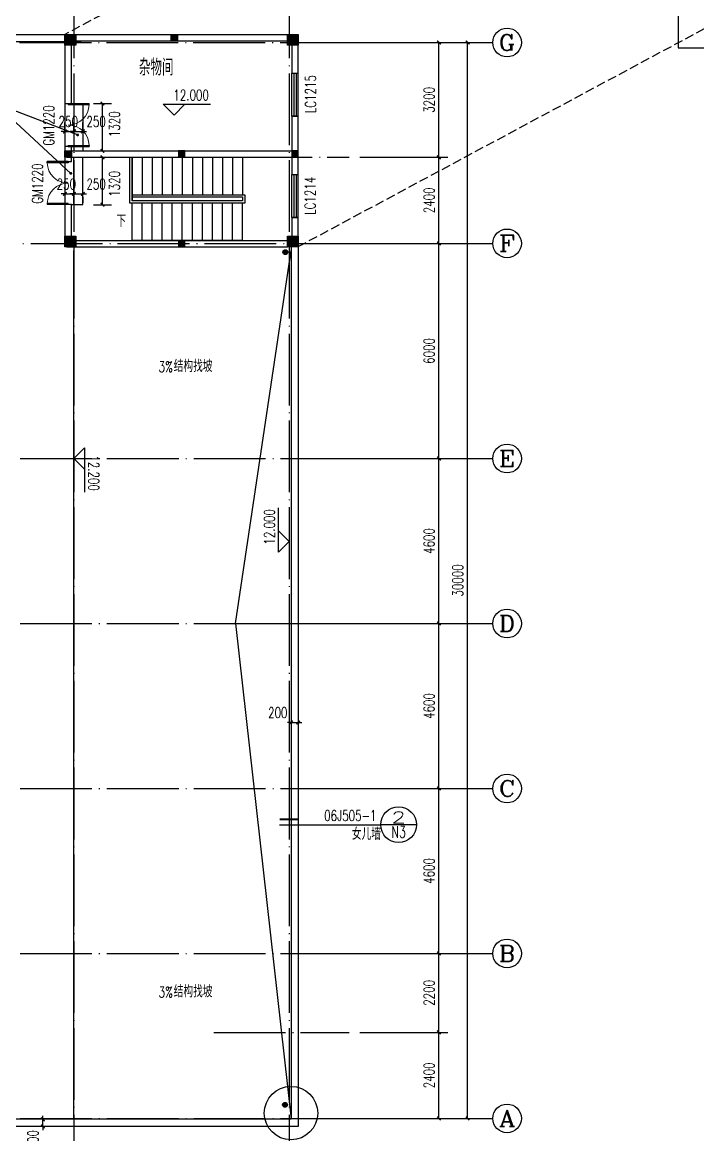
# Model space of a CAD drawing. Header units: millimetres. Extents: x 172649 to 472543, y 238332 to 449264.
# Drawn here: x 349699 to 368517, y 296895 to 327917 of the extents above; entities that cross this region are included whole.
import ezdxf
from ezdxf.enums import TextEntityAlignment as Align

# ---------------------------------------------------------------- set-up
doc = ezdxf.new("R2010")
doc.units = ezdxf.units.MM
doc.header["$LTSCALE"] = 1000
for name, pattern in [('CENTER', [2, 1.25, -0.25, 0.25, -0.25]), ('DASH', [0.35, 0.25, -0.1]), ('DOTE', [2.42, 2, -0.2, 0.02, -0.2])]:
    doc.linetypes.add(name, pattern=pattern)
for name, color, linetype in [('01', 7, 'Continuous'), ('AXIS', 3, 'Continuous'), ('AXIS_TEXT', 7, 'Continuous'), ('COLUMN', 7, 'Continuous'), ('DIM_ELEV', 3, 'Continuous'), ('DIM_IDEN', 3, 'Continuous'), ('DIM_LEAD', 3, 'Continuous'), ('DIM_SYMB', 3, 'Continuous'), ('DOTE', 1, 'CENTER'), ('PUB_DIM', 3, 'Continuous'), ('PUB_HATCH', 8, 'Continuous'), ('PUB_TEXT', 7, 'Continuous'), ('S_FLOOR', 255, 'Continuous'), ('STAIR', 2, 'Continuous'), ('WALL', 255, 'Continuous'), ('WINDOW', 2, 'Continuous'), ('WINDOW_TEXT', 7, 'Continuous'), ('填充', 8, 'Continuous'), ('柱边线', 6, 'Continuous')]:
    doc.layers.add(name, color=color, linetype=linetype)
doc.styles.add('_TCH_AXIS', font='COMPLEX', dxfattribs={"bigfont": 'GBCBIG'})
doc.styles.add('_TCH_DIM', font='SIMPLEX', dxfattribs={"bigfont": 'GBCBIG'})
doc.styles.add('_TCH_DIM_T3', font='SIMPLEX', dxfattribs={"width": 0.705882, "bigfont": 'GBCBIG'})
doc.styles.add('_TCH_LABEL', font='COMPLEX', dxfattribs={"bigfont": 'GBCBIG'})
doc.styles.add('_TCH_WINDOW', font='SIMPLEX', dxfattribs={"height": 3.5, "bigfont": 'GBCBIG'})
doc.styles.add('HZ', font='geditxt.shx', dxfattribs={"width": 0.75, "bigfont": 'hzfs_1.shx'})
doc.dimstyles.new('_TCH_ARCH&&100', dxfattribs={"dimtxt": 297.5, "dimasz": 100, "dimexe": 250, "dimexo": 300, "dimgap": 126.25, "dimtad": 1, "dimdec": 0, "dimzin": 0, "dimdsep": 46, "dimtxsty": '_TCH_DIM_T3', "dimblk": 'ARCHTICK', "dimcen": 0.09, "dimclrt": 7, "dimazin": 2, "dimtfac": 1, "dimtdec": 0, "dimtix": 1, "dimtmove": 2, "dimatfit": 3, "dimfxl": 1, "dimtolj": 1, "dimtzin": 0, "dimarcsym": 0})

# ---------------------------------------------------------------- blocks, each defined once
blk = doc.blocks.new('_ArchTick')
at = {"color": 0, "linetype": 'ByBlock', "const_width": 0.4}
blk.add_lwpolyline([(-0.5, -0.5), (0.5, 0.5)], dxfattribs=at)
blk = doc.blocks.new('*D205')
at = {"layer": 'DEFPOINTS', "color": 0}
for p in [(357187, 309638), (357387, 309638), (357387, 308390)]:
    blk.add_point(p, dxfattribs=at)
at = {"layer": 'PUB_DIM', "color": 0, "lineweight": -2}
for p, q in [((357187, 309338), (357187, 308140)), ((357387, 309338), (357387, 308140)), ((357187, 308390), (357087, 308390)), ((357187, 308390), (357387, 308390)), ((357387, 308390), (357487, 308390))]:
    blk.add_line(p, q, dxfattribs=at)
at = {"layer": 'PUB_DIM', "color": 0, "lineweight": -2, "xscale": 100, "yscale": 100, "zscale": 100}
blk.add_blockref('_ArchTick', (357187, 308390), dxfattribs=at)
at = {"layer": 'PUB_DIM', "color": 0, "lineweight": -2, "xscale": 100, "yscale": 100, "zscale": 100, "rotation": 180}
blk.add_blockref('_ArchTick', (357387, 308390), dxfattribs=at)
at = {"layer": 'PUB_DIM', "color": 7, "insert": (356817, 308665), "char_height": 297.5, "attachment_point": 5, "style": '_TCH_DIM_T3'}
blk.add_mtext('\\A1;200', dxfattribs=at)
blk = doc.blocks.new('*D206')
at = {"layer": 'DEFPOINTS', "color": 0}
for p in [(350273, 297326), (351137, 297326), (351137, 297126)]:
    blk.add_point(p, dxfattribs=at)
at = {"layer": 'PUB_DIM', "color": 0, "lineweight": -2}
for p, q in [((350837, 297326), (350023, 297326)), ((350273, 297326), (350273, 297426)), ((350273, 297126), (350273, 297326)), ((350837, 297126), (350023, 297126)), ((350273, 297126), (350273, 297026))]:
    blk.add_line(p, q, dxfattribs=at)
at = {"layer": 'PUB_DIM', "color": 0, "lineweight": -2, "xscale": 100, "yscale": 100, "zscale": 100}
for p, rotation in [((350273, 297326), 270), ((350273, 297126), 90)]:
    blk.add_blockref('_ArchTick', p, dxfattribs=dict(at, rotation=rotation))
at = {"layer": 'PUB_DIM', "color": 7, "insert": (349998, 296756), "char_height": 297.5, "attachment_point": 5, "rotation": 90, "style": '_TCH_DIM_T3'}
blk.add_mtext('\\A1;200', dxfattribs=at)
blk = doc.blocks.new('*D226')
at = {"layer": 'DEFPOINTS', "color": 0}
for p in [(351387, 325651), (351933, 325651), (351387, 324331)]:
    blk.add_point(p, dxfattribs=at)
at = {"layer": 'PUB_DIM', "color": 0, "lineweight": -2}
for p, q in [((351687, 325651), (352183, 325651)), ((351933, 324331), (351933, 325651)), ((351687, 324331), (352183, 324331))]:
    blk.add_line(p, q, dxfattribs=at)
at = {"layer": 'PUB_DIM', "color": 0, "lineweight": -2, "xscale": 100, "yscale": 100, "zscale": 100}
for p, rotation in [((351933, 325651), 90), ((351933, 324331), 270)]:
    blk.add_blockref('_ArchTick', p, dxfattribs=dict(at, rotation=rotation))
at = {"layer": 'PUB_DIM', "color": 7, "insert": (352266, 325072), "char_height": 297.5, "attachment_point": 5, "rotation": 90, "style": '_TCH_DIM_T3'}
blk.add_mtext('\\A1;1320', dxfattribs=at)
blk = doc.blocks.new('*D227')
at = {"layer": 'DEFPOINTS', "color": 0}
for p in [(351387, 324151), (351933, 324151), (351387, 322830)]:
    blk.add_point(p, dxfattribs=at)
at = {"layer": 'PUB_DIM', "color": 0, "lineweight": -2}
for p, q in [((351687, 324151), (352183, 324151)), ((351933, 322830), (351933, 324151)), ((351687, 322830), (352183, 322830))]:
    blk.add_line(p, q, dxfattribs=at)
at = {"layer": 'PUB_DIM', "color": 0, "lineweight": -2, "xscale": 100, "yscale": 100, "zscale": 100}
for p, rotation in [((351933, 324151), 90), ((351933, 322830), 270)]:
    blk.add_blockref('_ArchTick', p, dxfattribs=dict(at, rotation=rotation))
at = {"layer": 'PUB_DIM', "color": 7, "insert": (352266, 323410), "char_height": 297.5, "attachment_point": 5, "rotation": 90, "style": '_TCH_DIM_T3'}
blk.add_mtext('\\A1;1320', dxfattribs=at)
blk = doc.blocks.new('*D228')
at = {"layer": 'DEFPOINTS', "color": 0}
for p in [(351137, 324872), (350887, 324590), (351137, 324590)]:
    blk.add_point(p, dxfattribs=at)
at = {"layer": 'PUB_DIM', "color": 0, "lineweight": -2}
for p, q in [((350887, 324890), (350887, 325122)), ((351137, 324890), (351137, 325122)), ((350887, 324872), (350787, 324872)), ((350887, 324872), (351137, 324872)), ((351137, 324872), (351237, 324872))]:
    blk.add_line(p, q, dxfattribs=at)
at = {"layer": 'PUB_DIM', "color": 0, "lineweight": -2, "xscale": 100, "yscale": 100, "zscale": 100}
blk.add_blockref('_ArchTick', (350887, 324872), dxfattribs=at)
at = {"layer": 'PUB_DIM', "color": 0, "lineweight": -2, "xscale": 100, "yscale": 100, "zscale": 100, "rotation": 180}
blk.add_blockref('_ArchTick', (351137, 324872), dxfattribs=at)
at = {"layer": 'PUB_DIM', "color": 7, "insert": (350983, 325147), "char_height": 297.5, "attachment_point": 5, "style": '_TCH_DIM_T3'}
blk.add_mtext('\\A1;250', dxfattribs=at)
blk = doc.blocks.new('*D229')
at = {"layer": 'DEFPOINTS', "color": 0}
for p in [(351387, 324872), (351137, 324590), (351387, 324590)]:
    blk.add_point(p, dxfattribs=at)
at = {"layer": 'PUB_DIM', "color": 0, "lineweight": -2}
for p, q in [((351137, 324890), (351137, 325122)), ((351387, 324890), (351387, 325122)), ((351137, 324872), (351037, 324872)), ((351137, 324872), (351387, 324872)), ((351387, 324872), (351487, 324872))]:
    blk.add_line(p, q, dxfattribs=at)
at = {"layer": 'PUB_DIM', "color": 0, "lineweight": -2, "xscale": 100, "yscale": 100, "zscale": 100}
blk.add_blockref('_ArchTick', (351137, 324872), dxfattribs=at)
at = {"layer": 'PUB_DIM', "color": 0, "lineweight": -2, "xscale": 100, "yscale": 100, "zscale": 100, "rotation": 180}
blk.add_blockref('_ArchTick', (351387, 324872), dxfattribs=at)
at = {"layer": 'PUB_DIM', "color": 7, "insert": (351757, 325147), "char_height": 297.5, "attachment_point": 5, "style": '_TCH_DIM_T3'}
blk.add_mtext('\\A1;250', dxfattribs=at)
blk = doc.blocks.new('*D230')
at = {"layer": 'DEFPOINTS', "color": 0}
for p in [(350887, 323349), (351137, 323349), (351137, 323130)]:
    blk.add_point(p, dxfattribs=at)
at = {"layer": 'PUB_DIM', "color": 0, "lineweight": -2}
for p, q in [((350887, 323130), (350787, 323130)), ((350887, 323130), (351137, 323130)), ((350887, 323049), (350887, 322880)), ((351137, 323130), (351237, 323130)), ((351137, 323049), (351137, 322880))]:
    blk.add_line(p, q, dxfattribs=at)
at = {"layer": 'PUB_DIM', "color": 0, "lineweight": -2, "xscale": 100, "yscale": 100, "zscale": 100}
blk.add_blockref('_ArchTick', (350887, 323130), dxfattribs=at)
at = {"layer": 'PUB_DIM', "color": 0, "lineweight": -2, "xscale": 100, "yscale": 100, "zscale": 100, "rotation": 180}
blk.add_blockref('_ArchTick', (351137, 323130), dxfattribs=at)
at = {"layer": 'PUB_DIM', "color": 7, "insert": (350927, 323405), "char_height": 297.5, "attachment_point": 5, "style": '_TCH_DIM_T3'}
blk.add_mtext('\\A1;250', dxfattribs=at)
blk = doc.blocks.new('*D231')
at = {"layer": 'DEFPOINTS', "color": 0}
for p in [(351137, 323349), (351387, 323349), (351387, 323130)]:
    blk.add_point(p, dxfattribs=at)
at = {"layer": 'PUB_DIM', "color": 0, "lineweight": -2}
for p, q in [((351137, 323130), (351037, 323130)), ((351137, 323130), (351387, 323130)), ((351137, 323049), (351137, 322880)), ((351387, 323130), (351487, 323130)), ((351387, 323049), (351387, 322880))]:
    blk.add_line(p, q, dxfattribs=at)
at = {"layer": 'PUB_DIM', "color": 0, "lineweight": -2, "xscale": 100, "yscale": 100, "zscale": 100}
blk.add_blockref('_ArchTick', (351137, 323130), dxfattribs=at)
at = {"layer": 'PUB_DIM', "color": 0, "lineweight": -2, "xscale": 100, "yscale": 100, "zscale": 100, "rotation": 180}
blk.add_blockref('_ArchTick', (351387, 323130), dxfattribs=at)
at = {"layer": 'PUB_DIM', "color": 7, "insert": (351757, 323405), "char_height": 297.5, "attachment_point": 5, "style": '_TCH_DIM_T3'}
blk.add_mtext('\\A1;250', dxfattribs=at)
blk = doc.blocks.new('*D554')
at = {"layer": 'AXIS', "color": 0, "lineweight": -2}
for p, q in [((359106, 327351), (361556, 327351)), ((361306, 324151), (361306, 327351)), ((359106, 324151), (361556, 324151))]:
    blk.add_line(p, q, dxfattribs=at)
at = {"layer": 'DEFPOINTS', "color": 0}
for p in [(358806, 327351), (361306, 327351), (358806, 324151)]:
    blk.add_point(p, dxfattribs=at)
at = {"layer": 'AXIS', "color": 0, "lineweight": -2, "xscale": 100, "yscale": 100, "zscale": 100}
for p, rotation in [((361306, 327351), 90), ((361306, 324151), 270)]:
    blk.add_blockref('_ArchTick', p, dxfattribs=dict(at, rotation=rotation))
at = {"layer": 'AXIS', "color": 7, "insert": (361031, 325751), "char_height": 297.5, "attachment_point": 5, "rotation": 90, "style": '_TCH_DIM_T3'}
blk.add_mtext('\\A1;3200', dxfattribs=at)
blk = doc.blocks.new('*D555')
at = {"layer": 'AXIS', "color": 0, "lineweight": -2}
for p, q in [((359106, 324151), (361556, 324151)), ((361306, 321751), (361306, 324151)), ((359106, 321751), (361556, 321751))]:
    blk.add_line(p, q, dxfattribs=at)
at = {"layer": 'DEFPOINTS', "color": 0}
for p in [(358806, 324151), (361306, 324151), (358806, 321751)]:
    blk.add_point(p, dxfattribs=at)
at = {"layer": 'AXIS', "color": 0, "lineweight": -2, "xscale": 100, "yscale": 100, "zscale": 100}
for p, rotation in [((361306, 324151), 90), ((361306, 321751), 270)]:
    blk.add_blockref('_ArchTick', p, dxfattribs=dict(at, rotation=rotation))
at = {"layer": 'AXIS', "color": 7, "insert": (361031, 322951), "char_height": 297.5, "attachment_point": 5, "rotation": 90, "style": '_TCH_DIM_T3'}
blk.add_mtext('\\A1;2400', dxfattribs=at)
blk = doc.blocks.new('*D556')
at = {"layer": 'AXIS', "color": 0, "lineweight": -2}
for p, q in [((359106, 321751), (361556, 321751)), ((361306, 315751), (361306, 321751)), ((359106, 315751), (361556, 315751))]:
    blk.add_line(p, q, dxfattribs=at)
at = {"layer": 'DEFPOINTS', "color": 0}
for p in [(358806, 321751), (361306, 321751), (358806, 315751)]:
    blk.add_point(p, dxfattribs=at)
at = {"layer": 'AXIS', "color": 0, "lineweight": -2, "xscale": 100, "yscale": 100, "zscale": 100}
for p, rotation in [((361306, 321751), 90), ((361306, 315751), 270)]:
    blk.add_blockref('_ArchTick', p, dxfattribs=dict(at, rotation=rotation))
at = {"layer": 'AXIS', "color": 7, "insert": (361031, 318751), "char_height": 297.5, "attachment_point": 5, "rotation": 90, "style": '_TCH_DIM_T3'}
blk.add_mtext('\\A1;6000', dxfattribs=at)
blk = doc.blocks.new('*D557')
at = {"layer": 'AXIS', "color": 0, "lineweight": -2}
for p, q in [((359106, 315751), (361556, 315751)), ((361306, 311151), (361306, 315751)), ((359106, 311151), (361556, 311151))]:
    blk.add_line(p, q, dxfattribs=at)
at = {"layer": 'DEFPOINTS', "color": 0}
for p in [(358806, 315751), (361306, 315751), (358806, 311151)]:
    blk.add_point(p, dxfattribs=at)
at = {"layer": 'AXIS', "color": 0, "lineweight": -2, "xscale": 100, "yscale": 100, "zscale": 100}
for p, rotation in [((361306, 315751), 90), ((361306, 311151), 270)]:
    blk.add_blockref('_ArchTick', p, dxfattribs=dict(at, rotation=rotation))
at = {"layer": 'AXIS', "color": 7, "insert": (361031, 313451), "char_height": 297.5, "attachment_point": 5, "rotation": 90, "style": '_TCH_DIM_T3'}
blk.add_mtext('\\A1;4600', dxfattribs=at)
blk = doc.blocks.new('*D558')
at = {"layer": 'AXIS', "color": 0, "lineweight": -2}
for p, q in [((359106, 311151), (361556, 311151)), ((361306, 306551), (361306, 311151)), ((359106, 306551), (361556, 306551))]:
    blk.add_line(p, q, dxfattribs=at)
at = {"layer": 'DEFPOINTS', "color": 0}
for p in [(358806, 311151), (361306, 311151), (358806, 306551)]:
    blk.add_point(p, dxfattribs=at)
at = {"layer": 'AXIS', "color": 0, "lineweight": -2, "xscale": 100, "yscale": 100, "zscale": 100}
for p, rotation in [((361306, 311151), 90), ((361306, 306551), 270)]:
    blk.add_blockref('_ArchTick', p, dxfattribs=dict(at, rotation=rotation))
at = {"layer": 'AXIS', "color": 7, "insert": (361031, 308851), "char_height": 297.5, "attachment_point": 5, "rotation": 90, "style": '_TCH_DIM_T3'}
blk.add_mtext('\\A1;4600', dxfattribs=at)
blk = doc.blocks.new('*D559')
at = {"layer": 'AXIS', "color": 0, "lineweight": -2}
for p, q in [((359106, 306551), (361556, 306551)), ((361306, 301951), (361306, 306551)), ((359106, 301951), (361556, 301951))]:
    blk.add_line(p, q, dxfattribs=at)
at = {"layer": 'DEFPOINTS', "color": 0}
for p in [(358806, 306551), (361306, 306551), (358806, 301951)]:
    blk.add_point(p, dxfattribs=at)
at = {"layer": 'AXIS', "color": 0, "lineweight": -2, "xscale": 100, "yscale": 100, "zscale": 100}
for p, rotation in [((361306, 306551), 90), ((361306, 301951), 270)]:
    blk.add_blockref('_ArchTick', p, dxfattribs=dict(at, rotation=rotation))
at = {"layer": 'AXIS', "color": 7, "insert": (361031, 304251), "char_height": 297.5, "attachment_point": 5, "rotation": 90, "style": '_TCH_DIM_T3'}
blk.add_mtext('\\A1;4600', dxfattribs=at)
blk = doc.blocks.new('*D560')
at = {"layer": 'AXIS', "color": 0, "lineweight": -2}
for p, q in [((359106, 301951), (361556, 301951)), ((361306, 299751), (361306, 301951)), ((359106, 299751), (361556, 299751))]:
    blk.add_line(p, q, dxfattribs=at)
at = {"layer": 'DEFPOINTS', "color": 0}
for p in [(358806, 301951), (361306, 301951), (358806, 299751)]:
    blk.add_point(p, dxfattribs=at)
at = {"layer": 'AXIS', "color": 0, "lineweight": -2, "xscale": 100, "yscale": 100, "zscale": 100}
for p, rotation in [((361306, 301951), 90), ((361306, 299751), 270)]:
    blk.add_blockref('_ArchTick', p, dxfattribs=dict(at, rotation=rotation))
at = {"layer": 'AXIS', "color": 7, "insert": (361031, 300851), "char_height": 297.5, "attachment_point": 5, "rotation": 90, "style": '_TCH_DIM_T3'}
blk.add_mtext('\\A1;2200', dxfattribs=at)
blk = doc.blocks.new('*D561')
at = {"layer": 'AXIS', "color": 0, "lineweight": -2}
for p, q in [((359106, 299751), (361556, 299751)), ((361306, 297351), (361306, 299751)), ((359106, 297351), (361556, 297351))]:
    blk.add_line(p, q, dxfattribs=at)
at = {"layer": 'DEFPOINTS', "color": 0}
for p in [(358806, 299751), (361306, 299751), (358806, 297351)]:
    blk.add_point(p, dxfattribs=at)
at = {"layer": 'AXIS', "color": 0, "lineweight": -2, "xscale": 100, "yscale": 100, "zscale": 100}
for p, rotation in [((361306, 299751), 90), ((361306, 297351), 270)]:
    blk.add_blockref('_ArchTick', p, dxfattribs=dict(at, rotation=rotation))
at = {"layer": 'AXIS', "color": 7, "insert": (361031, 298551), "char_height": 297.5, "attachment_point": 5, "rotation": 90, "style": '_TCH_DIM_T3'}
blk.add_mtext('\\A1;2400', dxfattribs=at)
blk = doc.blocks.new('*D562')
at = {"layer": 'AXIS', "color": 0, "lineweight": -2}
for p, q in [((359106, 327351), (362356, 327351)), ((362106, 297351), (362106, 327351)), ((359106, 297351), (362356, 297351))]:
    blk.add_line(p, q, dxfattribs=at)
at = {"layer": 'DEFPOINTS', "color": 0}
for p in [(358806, 327351), (362106, 327351), (358806, 297351)]:
    blk.add_point(p, dxfattribs=at)
at = {"layer": 'AXIS', "color": 0, "lineweight": -2, "xscale": 100, "yscale": 100, "zscale": 100}
for p, rotation in [((362106, 327351), 90), ((362106, 297351), 270)]:
    blk.add_blockref('_ArchTick', p, dxfattribs=dict(at, rotation=rotation))
at = {"layer": 'AXIS', "color": 7, "insert": (361831, 312351), "char_height": 297.5, "attachment_point": 5, "rotation": 90, "style": '_TCH_DIM_T3'}
blk.add_mtext('\\A1;30000', dxfattribs=at)
blk = doc.blocks.new('$DorLib2D$00000002')
for p, q in [((-0.5, 0), (-0.5, 0.4875)), ((-0.475, 0.4875), (-0.5, 0.4875)), ((-0.475, 0), (-0.475, 0.4875)), ((0.475, 0), (0.475, 0.4875)), ((0.475, 0.4875), (0.5, 0.4875)), ((0.5, 0), (0.5, 0.4875)), ((-0.5, 0), (-0.475, 0)), ((0.5, 0), (0.475, 0))]:
    blk.add_line(p, q)
at = {"lineweight": 13}
for centre, start, end in [((-0.4875, 0), 0, 88.53072), ((0.4875, 0), 91.46928, 180)]:
    blk.add_arc(centre, 0.4875, start, end, dxfattribs=at)
blk = doc.blocks.new('$TCHSYS$WIN2D')
for p, q in [((-0.5, 0.5), (0.5, 0.5)), ((-0.5, 0.5), (-0.5, -0.5)), ((0.5, 0.5), (0.5, -0.5)), ((0.5, 0.167), (-0.5, 0.167)), ((0.5, -0.167), (-0.5, -0.167)), ((-0.5, -0.5), (0.5, -0.5))]:
    blk.add_line(p, q)
blk = doc.blocks.new('_FZH')
blk.add_lwpolyline([(-0.5, -0.5), (0.5, -0.5), (0.5, 0.5), (-0.5, 0.5)], close=True)
at = {"layer": 'PUB_HATCH'}
blk.add_solid([(-0.5, -0.5), (0.5, -0.5), (-0.5, 0.5), (0.5, 0.5)], dxfattribs=at)

msp = doc.modelspace()

# ---------------------------------------------------------------- hatches: boundary and pattern name
h = msp.add_hatch()
h.set_pattern_fill('ANSI31', color=256, scale=16, angle=-120, style=0)
h.set_pattern_definition([(285, (378664.838, 320746.707), (24.534516, 6.574004), [])])
h.paths.add_polyline_path([(357060.6, 321565, 1), (356993.4, 321448.6, 1)])
h = msp.add_hatch()
h.set_pattern_fill('ANSI31', color=256, scale=16, angle=-120, style=0)
h.set_pattern_definition([(285, (378657.541, 296970.491), (24.534516, 6.574004), [])])
h.paths.add_polyline_path([(357053.3, 297788.8, 1), (356986.1, 297672.4, 1)])
at = {"layer": 'COLUMN'}
h = msp.add_hatch(color=256, dxfattribs=at)
h.paths.add_polyline_path([(354027.1, 327395.9), (354027.1, 327485.9), (353847.1, 327485.9), (353847.1, 327395.9)])
h.paths.add_polyline_path([(354027.1, 327485.9), (354027.1, 327575.9), (353847.1, 327575.9), (353847.1, 327485.9)])
h = msp.add_hatch(color=256, dxfattribs=at)
h.paths.add_polyline_path([(351067.1, 324150.9), (351067.1, 324240.9), (350887.1, 324240.9), (350887.1, 324150.9)])
h.paths.add_polyline_path([(351067.1, 324240.9), (351067.1, 324330.9), (350887.1, 324330.9), (350887.1, 324240.9)])
at = {"layer": '填充'}
for points in [[(350887.1, 327575.9), (351187.1, 327575.9), (351187.1, 327275.9), (350887.1, 327275.9)], [(357087.1, 327575.9), (357387.1, 327575.9), (357387.1, 327275.9), (357087.1, 327275.9)], [(350887.1, 321950.9), (351187.1, 321950.9), (351187.1, 321650.9), (350887.1, 321650.9)], [(357087.1, 321950.9), (357387.1, 321950.9), (357387.1, 321650.9), (357087.1, 321650.9)]]:
    msp.add_hatch(color=256, dxfattribs=at).paths.add_polyline_path(points)

# ---------------------------------------------------------------- linework, layer by layer
for centre in [(357027, 321506.8), (357019.7, 297730.6)]:
    msp.add_circle(centre, 67.2)
at = {"layer": '01'}
for p, q in [((343587.1, 327375.9), (351337.1, 327375.9)), ((357187.1, 321950.9), (357187.1, 297325.9)), ((351137.1, 297325.9), (351137.1, 321550.9)), ((357187.1, 297325.9), (343587.1, 297325.9))]:
    msp.add_line(p, q, dxfattribs=at)
msp.add_lwpolyline([(357387.1, 321750.9), (357387.1, 297125.9), (343387.1, 297125.9), (343387.1, 327575.9), (351137.1, 327575.9)], dxfattribs=at)
at = {"layer": 'AXIS'}
for p, q in [((358806.1, 327350.9), (362806.1, 327350.9)), ((358806.1, 321750.9), (362806.1, 321750.9)), ((358806.1, 315750.9), (362806.1, 315750.9)), ((358806.1, 311150.9), (362806.1, 311150.9)), ((358806.1, 306550.9), (362806.1, 306550.9)), ((358806.1, 301950.9), (362806.1, 301950.9)), ((358806.1, 297350.9), (362806.1, 297350.9))]:
    msp.add_line(p, q, dxfattribs=at)
for centre in [(363206.1, 327350.9), (363206.1, 321750.9), (363206.1, 315750.9), (363206.1, 311150.9), (363206.1, 306550.9), (363206.1, 301950.9), (363206.1, 297350.9)]:
    msp.add_circle(centre, 400, dxfattribs=at)
at = {"layer": 'COLUMN'}
for points in [[(353847.1, 327575.9), (354027.1, 327575.9), (354027.1, 327395.9), (353847.1, 327395.9), (353847.1, 327575.9)], [(350887.1, 324330.9), (351067.1, 324330.9), (351067.1, 324150.9), (350887.1, 324150.9), (350887.1, 324330.9)]]:
    msp.add_lwpolyline(points, dxfattribs=at)
at = {"layer": 'DIM_ELEV'}
for p, q in [((353926.9, 325329.9), (353626.9, 325629.9)), ((353626.9, 325629.9), (354938.4, 325629.9)), ((353926.9, 325329.9), (354226.9, 325629.9)), ((351137.1, 315750.9), (351437.1, 316050.9)), ((351437.1, 316050.9), (351437.1, 314809.7)), ((351137.1, 315750.9), (351437.1, 315450.9)), ((356837.1, 313139.6), (356837.1, 314380.8)), ((357137.1, 313439.6), (356837.1, 313739.6)), ((357137.1, 313439.6), (356837.1, 313139.6))]:
    msp.add_line(p, q, dxfattribs=at)
at = {"layer": 'DIM_IDEN'}
for p, q in [((367972.9, 329410.3), (367972.9, 327204.9)), ((367972.9, 327204.9), (370740.3, 327204.9)), ((356867.6, 305541.4), (359276.1, 305541.4)), ((359276.1, 305541.4), (359684.2, 305541.4)), ((360684.2, 305541.4), (359684.2, 305541.4))]:
    msp.add_line(p, q, dxfattribs=at)
at = {"layer": 'DIM_IDEN', "const_width": 50}
msp.add_lwpolyline([(356867.6, 305691.4), (357367.6, 305691.4)], dxfattribs=at)
at = {"layer": 'DIM_IDEN'}
msp.add_circle((360184.2, 305541.4), 500, dxfattribs=at)
at = {"layer": 'DIM_LEAD'}
for p in [(351240, 324774.5), (351052, 323702)]:
    msp.add_line(p, (348946.9, 325650.4), dxfattribs=at)
at = {"layer": 'DIM_LEAD', "const_width": 40}
for points in [[(351258.7, 324767.4, 1), (351221.3, 324781.6, 1)], [(351066.7, 323688.4, 1), (351037.3, 323715.6, 1)]]:
    msp.add_lwpolyline(points, format="xyb", close=True, dxfattribs=at)
at = {"layer": 'DIM_SYMB'}
for points in [[(352617.1, 322383.4, 0, 0, 0), (356437.1, 322383.4, 0, 0, 0), (356437.1, 323598.4, 0, 0, 0), (353197.1, 323598.4, 80, 0, 0), (352897.1, 323598.4, 0, 0, 0)], [(352719.5, 318058.4, 0, 0, 0), (355350.4, 318058.4, 80, 0, 0), (355650.4, 318058.4, 0, 0, 0)], [(352719.5, 300619, 0, 0, 0), (355350.4, 300619, 80, 0, 0), (355650.4, 300619, 0, 0, 0)]]:
    msp.add_lwpolyline(points, format="xyseb", dxfattribs=at)
at = {"layer": 'DOTE', "linetype": 'DOTE'}
for p, q in [((351137.1, 328911.9), (351137.1, 295878.1)), ((357137.1, 328911.9), (357137.1, 295878.1)), ((342364.4, 327350.9), (358806.1, 327350.9)), ((350937.1, 324150.9), (358806.1, 324150.9)), ((342676.4, 321750.9), (358806.1, 321750.9)), ((342376.4, 315750.9), (358806.1, 315750.9)), ((342376.4, 311150.9), (358806.1, 311150.9)), ((342376.4, 306550.9), (358806.1, 306550.9)), ((342376.4, 301950.9), (358806.1, 301950.9)), ((355032, 299750.9), (358806.1, 299750.9)), ((342376.4, 297350.9), (358806.1, 297350.9))]:
    msp.add_line(p, q, dxfattribs=at)
at = {"layer": 'PUB_DIM'}
msp.add_circle((357186.3, 297498.9), 744.2, dxfattribs=at)
at = {"layer": 'PUB_HATCH'}
for q in [(357187.1, 321550.9), (357187.1, 297325.9), (357187.1, 311150.9)]:
    msp.add_line((355637.1, 311150.9), q, dxfattribs=at)
at = {"layer": 'S_FLOOR', "linetype": 'DASH'}
for p, q in [((364550.9, 334924.8), (350887.1, 327575.9)), ((357387.1, 321660.9), (371050.9, 328999.8))]:
    msp.add_line(p, q, dxfattribs=at)
at = {"layer": 'S_FLOOR'}
for p, q in [((351137.1, 325651.2), (351387.1, 325651.2)), ((351137.1, 325651.2), (351137.1, 324330.9)), ((351387.1, 325651.2), (351387.1, 324330.9)), ((351137.1, 322830.4), (351137.1, 324150.9)), ((351387.1, 322830.4), (351387.1, 324150.9)), ((351067.1, 322830.4), (351137.1, 322830.4)), ((351137.1, 322830.4), (351387.1, 322830.4))]:
    msp.add_line(p, q, dxfattribs=at)
at = {"layer": 'STAIR'}
for p, q in [((352697.1, 322875.9), (352697.1, 324150.9)), ((352697.1, 324150.9), (352757.1, 324150.9)), ((352757.1, 324150.9), (355837.1, 324150.9)), ((352757.1, 324150.9), (352757.1, 323105.9)), ((352757.1, 322935.9), (352757.1, 324150.9)), ((353037.1, 324150.9), (353037.1, 323105.9)), ((353317.1, 324150.9), (353317.1, 323105.9)), ((353597.1, 324150.9), (353597.1, 323105.9)), ((353877.1, 324150.9), (353877.1, 323105.9)), ((354157.1, 324150.9), (354157.1, 323105.9)), ((354437.1, 324150.9), (354437.1, 323105.9)), ((354717.1, 324150.9), (354717.1, 323105.9)), ((354997.1, 324150.9), (354997.1, 323105.9)), ((355277.1, 324150.9), (355277.1, 323105.9)), ((355557.1, 324150.9), (355557.1, 323105.9)), ((355837.1, 324150.9), (355837.1, 323105.9)), ((352757.1, 323105.9), (352757.1, 323045.9)), ((352757.1, 323105.9), (355897.1, 323105.9)), ((352757.1, 323105.9), (352757.1, 323045.9)), ((352757.1, 323045.9), (355837.1, 323045.9)), ((352757.1, 323045.9), (355837.1, 323045.9)), ((352757.1, 323045.9), (352757.1, 322935.9)), ((355837.1, 322935.9), (352757.1, 322935.9)), ((355837.1, 322935.9), (352757.1, 322935.9)), ((355837.1, 323045.9), (355837.1, 322935.9)), ((355897.1, 323105.9), (355897.1, 322875.9)), ((355897.1, 322875.9), (352697.1, 322875.9)), ((352757.1, 321830.9), (352757.1, 322875.9)), ((353037.1, 321830.9), (353037.1, 322875.9)), ((353317.1, 321830.9), (353317.1, 322875.9)), ((353597.1, 321830.9), (353597.1, 322875.9)), ((353877.1, 321830.9), (353877.1, 322875.9)), ((354157.1, 321830.9), (354157.1, 322875.9)), ((354437.1, 321830.9), (354437.1, 322875.9)), ((354717.1, 321830.9), (354717.1, 322875.9)), ((354997.1, 321830.9), (354997.1, 322875.9)), ((355277.1, 321830.9), (355277.1, 322875.9)), ((355557.1, 321830.9), (355557.1, 322875.9)), ((355837.1, 321830.9), (355837.1, 322875.9)), ((354047.1, 321830.9), (352757.1, 321830.9)), ((355837.1, 321830.9), (354227.1, 321830.9))]:
    msp.add_line(p, q, dxfattribs=at)
at = {"layer": 'WALL'}
for p, q in [((350887.1, 327275.9), (350887.1, 325651.2)), ((351067.1, 327275.9), (350887.1, 327275.9)), ((351067.1, 325651.2), (351067.1, 327275.9)), ((351137.1, 327575.9), (357087.1, 327575.9)), ((351137.1, 327575.9), (351137.1, 327395.9)), ((351137.1, 327395.9), (357087.1, 327395.9)), ((357087.1, 327575.9), (357087.1, 327395.9)), ((357207.1, 327550.9), (357207.1, 326500)), ((357387.1, 327550.9), (357207.1, 327550.9)), ((357387.1, 326500), (357387.1, 327550.9)), ((357207.1, 326500), (357387.1, 326500)), ((350887.1, 325651.2), (351067.1, 325651.2)), ((357387.1, 325300), (357207.1, 325300)), ((357207.1, 325300), (357207.1, 324330.9)), ((357387.1, 324330.9), (357387.1, 325300)), ((351067.1, 324451.2), (350887.1, 324451.2)), ((350887.1, 324451.2), (350887.1, 324240.9)), ((350887.1, 324240.9), (350887.1, 324030.4)), ((351067.1, 324330.9), (351067.1, 324451.2)), ((351067.1, 324330.9), (354047.1, 324330.9)), ((354227.1, 324330.9), (357207.1, 324330.9)), ((350887.1, 324030.4), (351067.1, 324030.4)), ((351067.1, 324150.9), (354047.1, 324150.9)), ((351067.1, 324030.4), (351067.1, 324150.9)), ((354227.1, 324150.9), (357207.1, 324150.9)), ((357207.1, 324150.9), (357207.1, 323669.4)), ((357387.1, 323669.4), (357387.1, 324150.9)), ((357207.1, 323669.4), (357387.1, 323669.4)), ((351067.1, 322830.4), (350887.1, 322830.4)), ((350887.1, 322830.4), (350887.1, 321750.9)), ((351067.1, 321750.9), (351067.1, 322830.4)), ((357387.1, 322469.4), (357207.1, 322469.4)), ((357207.1, 322469.4), (357207.1, 321750.9)), ((357387.1, 321750.9), (357387.1, 322469.4)), ((350887.1, 321750.9), (351067.1, 321750.9)), ((350937.1, 321830.9), (354047.1, 321830.9)), ((350937.1, 321830.9), (350937.1, 321650.9)), ((354227.1, 321830.9), (357087.1, 321830.9)), ((357087.1, 321830.9), (357087.1, 321650.9)), ((357207.1, 321750.9), (357387.1, 321750.9)), ((350937.1, 321650.9), (354047.1, 321650.9)), ((354227.1, 321650.9), (357087.1, 321650.9))]:
    msp.add_line(p, q, dxfattribs=at)
at = {"layer": 'WINDOW'}
for p, q in [((350887.1, 325651.2), (350887.1, 324451.2)), ((350887.1, 324030.4), (350887.1, 322830.4))]:
    msp.add_line(p, q, dxfattribs=at)
at = {"layer": '柱边线', "ltscale": 2000}
msp.add_line((350887.1, 327575.9), (350887.1, 327380.8), dxfattribs=at)
for points in [[(350887.1, 327575.9), (351187.1, 327575.9), (351187.1, 327275.9), (350887.1, 327275.9), (350887.1, 327575.9)], [(357087.1, 327575.9), (357387.1, 327575.9), (357387.1, 327275.9), (357087.1, 327275.9), (357087.1, 327575.9)], [(350887.1, 321950.9), (351187.1, 321950.9), (351187.1, 321650.9), (350887.1, 321650.9), (350887.1, 321950.9)], [(357087.1, 321950.9), (357387.1, 321950.9), (357387.1, 321650.9), (357087.1, 321650.9), (357087.1, 321950.9)]]:
    msp.add_lwpolyline(points, dxfattribs=at)

# ---------------------------------------------------------------- block references
at = {"layer": 'WALL', "xscale": 180, "yscale": 180, "zscale": 180, "rotation": 270}
for p in [(354137.1, 324240.9), (357297.1, 324240.9), (354137.1, 321740.9)]:
    msp.add_blockref('_FZH', p, dxfattribs=at)
at = {"layer": 'WINDOW'}
ref = msp.add_blockref('$TCHSYS$WIN2D', (357297.1, 325900), dxfattribs=dict(at, xscale=-1200, yscale=-180, zscale=-1200, rotation=270))
ref.add_attrib('A', 'LC1215', (357878.9, 325380), dxfattribs={"layer": 'WINDOW_TEXT', "height": 297.5, "rotation": 90, "style": '_TCH_WINDOW', "width": 0.705882})
ref = msp.add_blockref('$DorLib2D$00000002', (350977.1, 325051.2), dxfattribs=dict(at, xscale=-1200, yscale=1200, zscale=-1200, rotation=270))
ref.add_attrib('A', 'GM1220', (350586.2, 324476.2), dxfattribs={"layer": 'WINDOW_TEXT', "height": 297.5, "rotation": 90, "style": '_TCH_WINDOW', "width": 0.705882})
ref = msp.add_blockref('$DorLib2D$00000002', (350977.1, 323430.4), dxfattribs=dict(at, xscale=-1200, yscale=-1200, zscale=-1200, rotation=270))
ref.add_attrib('A', 'GM1220', (350268.6, 322855.4), dxfattribs={"layer": 'WINDOW_TEXT', "height": 297.5, "rotation": 90, "style": '_TCH_WINDOW', "width": 0.705882})
ref = msp.add_blockref('$TCHSYS$WIN2D', (357297.1, 323069.4), dxfattribs=dict(at, xscale=-1200, yscale=-180, zscale=-1200, rotation=270))
ref.add_attrib('A', 'LC1214', (357868.3, 322544.4), dxfattribs={"layer": 'WINDOW_TEXT', "height": 297.5, "rotation": 90, "style": '_TCH_WINDOW', "width": 0.705882})

# ---------------------------------------------------------------- texts
at = {"layer": 'AXIS_TEXT', "style": '_TCH_AXIS'}
for s, width, p, p2 in [('G', 1.166667, (362979.8, 327124.6), (363432.3, 327124.6)), ('F', 1.3125, (362979.8, 321524.6), (363432.3, 321524.6)), ('E', 1.3125, (362979.8, 315524.6), (363432.3, 315524.6)), ('D', 1.235294, (362979.8, 310924.6), (363432.3, 310924.6)), ('C', 1.4, (362979.8, 306324.6), (363432.3, 306324.6)), ('B', 1.235294, (362979.8, 301724.6), (363432.3, 301724.6)), ('A', 1.166667, (362979.8, 297124.6), (363432.3, 297124.6))]:
    msp.add_text(s, height=452.5, dxfattribs=dict(at, width=width)).set_placement(p, p2, align=Align.FIT)
at = {"layer": 'PUB_TEXT'}
for s, height, style, width, p in [('杂物间', 456.38, 'HZ', 0.7, (352951.1, 326430.6)), ('12.000', 297.5, '_TCH_DIM', 0.705882, (353908.4, 325734.9)), ('3%%%', 297.5, '_TCH_DIM', 0.705882, (353498.4, 318163.4)), ('06J505-1', 297.5, '_TCH_DIM', 0.705882, (358109.2, 305646.4)), ('3%%%', 297.5, '_TCH_DIM', 0.705882, (353498.4, 300724))]:
    msp.add_text(s, height=height, dxfattribs=dict(at, style=style, width=width)).set_placement(p)
at = {"layer": 'PUB_TEXT', "style": '_TCH_DIM'}
for s, height, p in [('下', 337.6, (352322.2, 322208.4)), ('结构找坡', 337.59, (353918.4, 318163.4)), ('女儿墙', 337.59, (358882.9, 305116.2)), ('结构找坡', 337.59, (353918.4, 300724))]:
    msp.add_text(s, height=height, dxfattribs=at).set_placement(p)
at = {"layer": 'PUB_TEXT', "style": '_TCH_DIM', "width": 0.705882}
for s, rotation, p in [('12.200', 270, (351542.1, 315839.7)), ('12.000', 90, (356732.1, 313350.8))]:
    msp.add_text(s, height=297.5, rotation=rotation, dxfattribs=at).set_placement(p)
at = {"layer": 'PUB_TEXT', "style": '_TCH_LABEL'}
for s, height, width, p, p2 in [('2', 322, 1.875, (359983, 305581.6), (360385.4, 305581.6)), ('N3', 321.99, 0.709459, (359983, 305179.1), (360385.4, 305179.1))]:
    msp.add_text(s, height=height, dxfattribs=dict(at, width=width)).set_placement(p, p2, align=Align.FIT)

# ---------------------------------------------------------------- dimensions: what is measured, and where the dimension line sits
at = {"layer": 'AXIS'}
for p1, p2, distance, text, picture, middle in [((358806.1, 324150.9), (358806.1, 327350.9), -2500, '3200', '*D554', (361031.1, 325750.9)), ((358806.1, 297350.9), (358806.1, 327350.9), -3300, '30000', '*D562', (361831.1, 312350.9)), ((358806.1, 321750.9), (358806.1, 324150.9), -2500, '2400', '*D555', (361031.1, 322950.9)), ((358806.1, 315750.9), (358806.1, 321750.9), -2500, '6000', '*D556', (361031.1, 318750.9)), ((358806.1, 311150.9), (358806.1, 315750.9), -2500, '4600', '*D557', (361031.1, 313450.9)), ((358806.1, 306550.9), (358806.1, 311150.9), -2500, '4600', '*D558', (361031.1, 308850.9)), ((358806.1, 301950.9), (358806.1, 306550.9), -2500, '4600', '*D559', (361031.1, 304250.9)), ((358806.1, 299750.9), (358806.1, 301950.9), -2500, '2200', '*D560', (361031.1, 300850.9)), ((358806.1, 297350.9), (358806.1, 299750.9), -2500, '2400', '*D561', (361031.1, 298550.9))]:
    dim = msp.add_aligned_dim(p1=p1, p2=p2, distance=distance, text=text, dimstyle='_TCH_ARCH&&100', dxfattribs=at)
    dim.commit()
    dim.dimension.update_dxf_attribs({"geometry": picture, "text_midpoint": middle})
at = {"layer": 'PUB_DIM'}
for base, p1, p2, angle, text, picture, middle in [((351933.4, 325651.4), (351387.1, 324330.9), (351387.1, 325651.4), 90, '1320', '*D226', (352265.9, 325072.2)), ((351137.1, 324872.1), (350887.1, 324590.4), (351137.1, 324590.4), 0, '250', '*D228', (350982.6, 325147.1)), ((351387.1, 324872.1), (351137.1, 324590.4), (351387.1, 324590.4), 0, '250', '*D229', (351757.1, 325147.1)), ((351933.4, 324150.9), (351387.1, 322830.4), (351387.1, 324150.9), 90, '1320', '*D227', (352265.9, 323409.6)), ((351137.1, 323129.8), (350887.1, 323349.5), (351137.1, 323349.5), 0, '250', '*D230', (350927.1, 323404.8)), ((351387.1, 323129.8), (351137.1, 323349.5), (351387.1, 323349.5), 0, '250', '*D231', (351757.1, 323404.8)), ((357387.1, 308389.9), (357187.1, 309638.4), (357387.1, 309638.4), 0, '200', '*D205', (356817.1, 308664.9)), ((350273.4, 297325.9), (351137.1, 297125.9), (351137.1, 297325.9), 90, '200', '*D206', (349998.4, 296755.9))]:
    dim = msp.add_linear_dim(base=base, p1=p1, p2=p2, angle=angle, text=text, dimstyle='_TCH_ARCH&&100', dxfattribs=at)
    dim.commit()
    dim.dimension.update_dxf_attribs({"geometry": picture, "text_midpoint": middle, "dimtype": 129})

doc.saveas('drawing.dxf')
